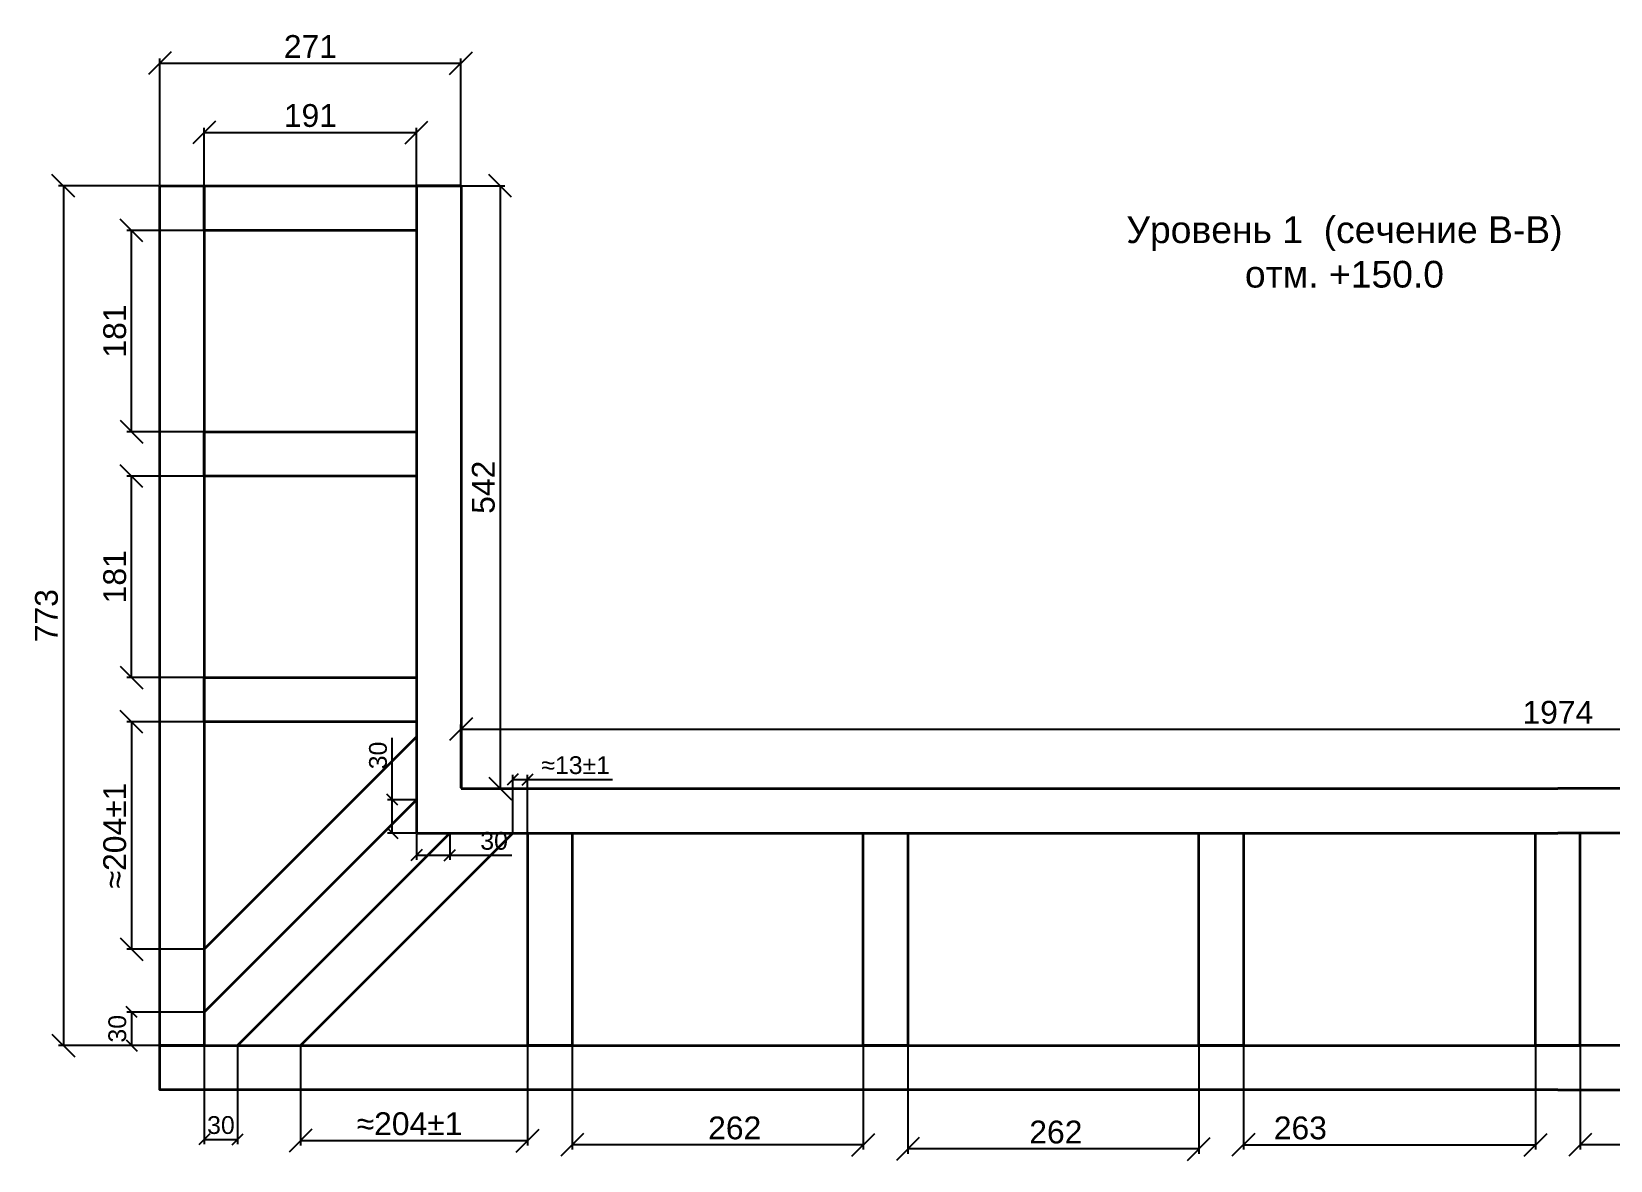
# Model space of a CAD drawing. Header units: millimetres. Extents: x 0 to 13456, y 0 to 9504.
# Drawn here: x 6700 to 8121, y 4977 to 5992 of the extents above; entities that cross this region are included whole.
import ezdxf

# ---------------------------------------------------------------- set-up
doc = ezdxf.new("R2010")
doc.units = ezdxf.units.MM
doc.layers.add('Профиль 40x40', color=220, linetype='Continuous', lineweight=35)
doc.layers.add('Размеры', color=150, linetype='Continuous', lineweight=0)
doc.styles.get("Standard").update_dxf_attribs({"font": 'arial.ttf'})
doc.dimstyles.new('Копия Аннотативный', dxfattribs={"dimscale": 0, "dimtxt": 20.5, "dimasz": 20.5, "dimexe": 4.25, "dimexo": 0.625, "dimgap": 4.625, "dimtad": 1, "dimtxsty": 'Standard', "dimblk": 'OBLIQUE', "dimcen": 20.5, "dimclrd": 256, "dimclrt": 256, "dimadec": 0, "dimazin": 0, "dimtfac": 1, "dimtmove": 0, "dimatfit": 3, "dimfxl": 1, "dimtfillclr": 4, "dimarcsym": 0})

# ---------------------------------------------------------------- blocks, each defined once
blk = doc.blocks.new('_Oblique')
at = {"color": 0, "linetype": 'ByBlock', "lineweight": -2}
blk.add_line((-0.5, -0.5), (0.5, 0.5), dxfattribs=at)
blk = doc.blocks.new('*D212')
at = {"layer": 'Defpoints', "color": 0, "transparency": 16777216}
for p in [(7086.2, 5963.6), (6815.2, 5853.2), (7086.2, 5853.2)]:
    blk.add_point(p, dxfattribs=at)
at = {"layer": 'Размеры', "color": 0, "lineweight": -2, "transparency": 16777216}
for p, q in [((6815.2, 5853.8), (6815.2, 5967.9)), ((7086.2, 5853.8), (7086.2, 5967.9))]:
    blk.add_line(p, q, dxfattribs=at)
at = {"layer": 'Размеры', "lineweight": -2, "transparency": 16777216}
blk.add_line((6815.2, 5963.6), (7086.2, 5963.6), dxfattribs=at)
at = {"layer": 'Размеры', "lineweight": -2, "transparency": 16777216, "xscale": 20.5, "yscale": 20.5, "zscale": 20.5, "rotation": 180}
blk.add_blockref('_Oblique', (6815.2, 5963.6), dxfattribs=at)
at = {"layer": 'Размеры', "lineweight": -2, "transparency": 16777216, "xscale": 20.5, "yscale": 20.5, "zscale": 20.5}
blk.add_blockref('_Oblique', (7086.2, 5963.6), dxfattribs=at)
at = {"layer": 'Размеры', "transparency": 16777216, "insert": (6950.7, 5978.6), "char_height": 20.5, "attachment_point": 5}
blk.add_mtext('271', dxfattribs=at)
blk = doc.blocks.new('*D213')
at = {"layer": 'Defpoints', "color": 0, "transparency": 16777216}
for p in [(6815.2, 5853.2), (6728.4, 5080.2), (8073.2, 5080.2)]:
    blk.add_point(p, dxfattribs=at)
at = {"layer": 'Размеры', "color": 0, "lineweight": -2, "transparency": 16777216}
for p, q in [((6814.6, 5853.2), (6724.1, 5853.2)), ((8072.6, 5080.2), (6724.1, 5080.2))]:
    blk.add_line(p, q, dxfattribs=at)
at = {"layer": 'Размеры', "lineweight": -2, "transparency": 16777216}
blk.add_line((6728.4, 5853.2), (6728.4, 5080.2), dxfattribs=at)
at = {"layer": 'Размеры', "lineweight": -2, "transparency": 16777216, "xscale": 20.5, "yscale": 20.5, "zscale": 20.5}
for p, rotation in [((6728.4, 5853.2), 90), ((6728.4, 5080.2), 270)]:
    blk.add_blockref('_Oblique', p, dxfattribs=dict(at, rotation=rotation))
at = {"layer": 'Размеры', "transparency": 16777216, "insert": (6713.3, 5466.7), "char_height": 20.5, "attachment_point": 5, "rotation": 90}
blk.add_mtext('773', dxfattribs=at)
blk = doc.blocks.new('*D214')
at = {"layer": 'Defpoints', "color": 0, "transparency": 16777216}
for p in [(7790.2, 5080.2), (8053.2, 5080.2), (8053.2, 4990.8)]:
    blk.add_point(p, dxfattribs=at)
at = {"layer": 'Размеры', "color": 0, "lineweight": -2, "transparency": 16777216}
for p, q in [((7790.2, 5079.6), (7790.2, 4986.6)), ((8053.2, 5079.6), (8053.2, 4986.6))]:
    blk.add_line(p, q, dxfattribs=at)
at = {"layer": 'Размеры', "lineweight": -2, "transparency": 16777216}
blk.add_line((7790.2, 4990.8), (8053.2, 4990.8), dxfattribs=at)
at = {"layer": 'Размеры', "lineweight": -2, "transparency": 16777216, "xscale": 20.5, "yscale": 20.5, "zscale": 20.5, "rotation": 180}
blk.add_blockref('_Oblique', (7790.2, 4990.8), dxfattribs=at)
at = {"layer": 'Размеры', "lineweight": -2, "transparency": 16777216, "xscale": 20.5, "yscale": 20.5, "zscale": 20.5}
blk.add_blockref('_Oblique', (8053.2, 4990.8), dxfattribs=at)
at = {"layer": 'Размеры', "transparency": 16777216, "insert": (7841.5, 5005.9), "char_height": 20.5, "attachment_point": 5}
blk.add_mtext('263', dxfattribs=at)
blk = doc.blocks.new('*D215')
at = {"layer": 'Defpoints', "color": 0, "transparency": 16777216}
for p in [(7488.2, 5080.2), (7750.2, 5080.2), (7488.2, 4987.1)]:
    blk.add_point(p, dxfattribs=at)
at = {"layer": 'Размеры', "color": 0, "lineweight": -2, "transparency": 16777216}
for p, q in [((7488.2, 5079.6), (7488.2, 4982.8)), ((7750.2, 5079.6), (7750.2, 4982.8))]:
    blk.add_line(p, q, dxfattribs=at)
at = {"layer": 'Размеры', "lineweight": -2, "transparency": 16777216}
blk.add_line((7750.2, 4987.1), (7488.2, 4987.1), dxfattribs=at)
at = {"layer": 'Размеры', "lineweight": -2, "transparency": 16777216, "xscale": 20.5, "yscale": 20.5, "zscale": 20.5, "rotation": 180}
blk.add_blockref('_Oblique', (7488.2, 4987.1), dxfattribs=at)
at = {"layer": 'Размеры', "lineweight": -2, "transparency": 16777216, "xscale": 20.5, "yscale": 20.5, "zscale": 20.5}
blk.add_blockref('_Oblique', (7750.2, 4987.1), dxfattribs=at)
at = {"layer": 'Размеры', "transparency": 16777216, "insert": (7621.5, 5002.2), "char_height": 20.5, "attachment_point": 5}
blk.add_mtext('262', dxfattribs=at)
blk = doc.blocks.new('*D216')
at = {"layer": 'Defpoints', "color": 0, "transparency": 16777216}
for p in [(7186.2, 5080.2), (7448.2, 5080.2), (7186.2, 4990.8)]:
    blk.add_point(p, dxfattribs=at)
at = {"layer": 'Размеры', "color": 0, "lineweight": -2, "transparency": 16777216}
for p, q in [((7186.2, 5079.6), (7186.2, 4986.6)), ((7448.2, 5079.6), (7448.2, 4986.6))]:
    blk.add_line(p, q, dxfattribs=at)
at = {"layer": 'Размеры', "lineweight": -2, "transparency": 16777216}
blk.add_line((7448.2, 4990.8), (7186.2, 4990.8), dxfattribs=at)
at = {"layer": 'Размеры', "lineweight": -2, "transparency": 16777216, "xscale": 20.5, "yscale": 20.5, "zscale": 20.5, "rotation": 180}
blk.add_blockref('_Oblique', (7186.2, 4990.8), dxfattribs=at)
at = {"layer": 'Размеры', "lineweight": -2, "transparency": 16777216, "xscale": 20.5, "yscale": 20.5, "zscale": 20.5}
blk.add_blockref('_Oblique', (7448.2, 4990.8), dxfattribs=at)
at = {"layer": 'Размеры', "transparency": 16777216, "insert": (7332.5, 5005.9), "char_height": 20.5, "attachment_point": 5}
blk.add_mtext('262', dxfattribs=at)
blk = doc.blocks.new('*D217')
at = {"layer": 'Defpoints', "color": 0, "transparency": 16777216}
for p in [(6789.8, 5592.2), (6855.8, 5592.2), (6855.8, 5411.2)]:
    blk.add_point(p, dxfattribs=at)
at = {"layer": 'Размеры', "color": 0, "lineweight": -2, "transparency": 16777216}
for p, q in [((6855.2, 5592.2), (6785.6, 5592.2)), ((6855.2, 5411.2), (6785.6, 5411.2))]:
    blk.add_line(p, q, dxfattribs=at)
at = {"layer": 'Размеры', "lineweight": -2, "transparency": 16777216}
blk.add_line((6789.8, 5411.2), (6789.8, 5592.2), dxfattribs=at)
at = {"layer": 'Размеры', "lineweight": -2, "transparency": 16777216, "xscale": 20.5, "yscale": 20.5, "zscale": 20.5}
for p, rotation in [((6789.8, 5592.2), 90), ((6789.8, 5411.2), 270)]:
    blk.add_blockref('_Oblique', p, dxfattribs=dict(at, rotation=rotation))
at = {"layer": 'Размеры', "transparency": 16777216, "insert": (6774.7, 5501.7), "char_height": 20.5, "attachment_point": 5, "rotation": 90}
blk.add_mtext('181', dxfattribs=at)
blk = doc.blocks.new('*D190')
at = {"layer": 'Defpoints', "color": 0, "transparency": 16777216}
for p in [(6789.8, 5813.2), (6855.8, 5813.2), (6855.8, 5632.2)]:
    blk.add_point(p, dxfattribs=at)
at = {"layer": 'Размеры', "color": 0, "lineweight": -2, "transparency": 16777216}
for p, q in [((6855.2, 5813.2), (6785.6, 5813.2)), ((6855.2, 5632.2), (6785.6, 5632.2))]:
    blk.add_line(p, q, dxfattribs=at)
at = {"layer": 'Размеры', "lineweight": -2, "transparency": 16777216}
blk.add_line((6789.8, 5632.2), (6789.8, 5813.2), dxfattribs=at)
at = {"layer": 'Размеры', "lineweight": -2, "transparency": 16777216, "xscale": 20.5, "yscale": 20.5, "zscale": 20.5}
for p, rotation in [((6789.8, 5813.2), 90), ((6789.8, 5632.2), 270)]:
    blk.add_blockref('_Oblique', p, dxfattribs=dict(at, rotation=rotation))
at = {"layer": 'Размеры', "transparency": 16777216, "insert": (6774.7, 5722.7), "char_height": 20.5, "attachment_point": 5, "rotation": 90}
blk.add_mtext('181', dxfattribs=at)
blk = doc.blocks.new('*D191')
at = {"layer": 'Defpoints', "color": 0, "transparency": 16777216}
for p in [(7046.2, 5901.3), (6855.2, 5853.2), (7046.2, 5853.2)]:
    blk.add_point(p, dxfattribs=at)
at = {"layer": 'Размеры', "color": 0, "lineweight": -2, "transparency": 16777216}
for p, q in [((6855.2, 5853.8), (6855.2, 5905.6)), ((7046.2, 5853.8), (7046.2, 5905.6))]:
    blk.add_line(p, q, dxfattribs=at)
at = {"layer": 'Размеры', "lineweight": -2, "transparency": 16777216}
blk.add_line((6855.2, 5901.3), (7046.2, 5901.3), dxfattribs=at)
at = {"layer": 'Размеры', "lineweight": -2, "transparency": 16777216, "xscale": 20.5, "yscale": 20.5, "zscale": 20.5, "rotation": 180}
blk.add_blockref('_Oblique', (6855.2, 5901.3), dxfattribs=at)
at = {"layer": 'Размеры', "lineweight": -2, "transparency": 16777216, "xscale": 20.5, "yscale": 20.5, "zscale": 20.5}
blk.add_blockref('_Oblique', (7046.2, 5901.3), dxfattribs=at)
at = {"layer": 'Размеры', "transparency": 16777216, "insert": (6950.7, 5916.4), "char_height": 20.5, "attachment_point": 5}
blk.add_mtext('191', dxfattribs=at)
blk = doc.blocks.new('*D192')
at = {"layer": 'Defpoints', "color": 0, "transparency": 16777216}
for p in [(6855.2, 5371.2), (6789.8, 5166.8), (6855.2, 5166.8)]:
    blk.add_point(p, dxfattribs=at)
at = {"layer": 'Размеры', "color": 0, "lineweight": -2, "transparency": 16777216}
for p, q in [((6854.6, 5371.2), (6785.6, 5371.2)), ((6854.6, 5166.8), (6785.6, 5166.8))]:
    blk.add_line(p, q, dxfattribs=at)
at = {"layer": 'Размеры', "lineweight": -2, "transparency": 16777216}
blk.add_line((6789.8, 5371.2), (6789.8, 5166.8), dxfattribs=at)
at = {"layer": 'Размеры', "lineweight": -2, "transparency": 16777216, "xscale": 20.5, "yscale": 20.5, "zscale": 20.5}
for p, rotation in [((6789.8, 5371.2), 90), ((6789.8, 5166.8), 270)]:
    blk.add_blockref('_Oblique', p, dxfattribs=dict(at, rotation=rotation))
at = {"layer": 'Размеры', "transparency": 16777216, "insert": (6774.7, 5269), "char_height": 20.5, "attachment_point": 5, "rotation": 90}
blk.add_mtext('≈204%%P1', dxfattribs=at)
blk = doc.blocks.new('*D193')
at = {"layer": 'Defpoints', "color": 0, "transparency": 16777216}
for p in [(7146.2, 5319.4), (7132.8, 5271.2), (7146.2, 5271.2)]:
    blk.add_point(p, dxfattribs=at)
at = {"layer": 'Размеры', "color": 0, "lineweight": -2, "transparency": 16777216}
for p, q in [((7132.8, 5271.8), (7132.8, 5323.6)), ((7146.2, 5271.8), (7146.2, 5323.6))]:
    blk.add_line(p, q, dxfattribs=at)
at = {"layer": 'Размеры', "lineweight": -2, "transparency": 16777216}
for p, q in [((7132.8, 5319.4), (7146.2, 5319.4)), ((7146.2, 5319.4), (7222.6, 5319.4))]:
    blk.add_line(p, q, dxfattribs=at)
at = {"layer": 'Размеры', "lineweight": -2, "transparency": 16777216, "xscale": 10, "yscale": 10, "zscale": 10, "rotation": 180}
blk.add_blockref('_Oblique', (7132.8, 5319.4), dxfattribs=at)
at = {"layer": 'Размеры', "lineweight": -2, "transparency": 16777216, "xscale": 10, "yscale": 10, "zscale": 10}
blk.add_blockref('_Oblique', (7146.2, 5319.4), dxfattribs=at)
at = {"layer": 'Размеры', "transparency": 16777216, "insert": (7189.4, 5332.2), "char_height": 16, "attachment_point": 5}
blk.add_mtext('≈13%%P1', dxfattribs=at)
blk = doc.blocks.new('*D194')
at = {"layer": 'Defpoints', "color": 0, "transparency": 16777216}
for p in [(6941.8, 5080.2), (7146.2, 5080.2), (7146.2, 4994.6)]:
    blk.add_point(p, dxfattribs=at)
at = {"layer": 'Размеры', "color": 0, "lineweight": -2, "transparency": 16777216}
for p, q in [((6941.8, 5079.6), (6941.8, 4990.3)), ((7146.2, 5079.6), (7146.2, 4990.3))]:
    blk.add_line(p, q, dxfattribs=at)
at = {"layer": 'Размеры', "lineweight": -2, "transparency": 16777216}
blk.add_line((6941.8, 4994.6), (7146.2, 4994.6), dxfattribs=at)
at = {"layer": 'Размеры', "lineweight": -2, "transparency": 16777216, "xscale": 20.5, "yscale": 20.5, "zscale": 20.5, "rotation": 180}
blk.add_blockref('_Oblique', (6941.8, 4994.6), dxfattribs=at)
at = {"layer": 'Размеры', "lineweight": -2, "transparency": 16777216, "xscale": 20.5, "yscale": 20.5, "zscale": 20.5}
blk.add_blockref('_Oblique', (7146.2, 4994.6), dxfattribs=at)
at = {"layer": 'Размеры', "transparency": 16777216, "insert": (7039.9, 5009.7), "char_height": 20.5, "attachment_point": 5}
blk.add_mtext('≈204%%P1', dxfattribs=at)
blk = doc.blocks.new('*D195')
at = {"layer": 'Defpoints', "color": 0, "transparency": 16777216}
for p in [(7046.2, 5271.2), (7076.2, 5271.2), (7076.2, 5251.3)]:
    blk.add_point(p, dxfattribs=at)
at = {"layer": 'Размеры', "color": 0, "lineweight": -2, "transparency": 16777216}
for p, q in [((7046.2, 5270.6), (7046.2, 5247.1)), ((7076.2, 5270.6), (7076.2, 5247.1))]:
    blk.add_line(p, q, dxfattribs=at)
at = {"layer": 'Размеры', "lineweight": -2, "transparency": 16777216}
for p, q in [((7046.2, 5251.3), (7076.2, 5251.3)), ((7076.2, 5251.3), (7132, 5251.3))]:
    blk.add_line(p, q, dxfattribs=at)
at = {"layer": 'Размеры', "lineweight": -2, "transparency": 16777216, "xscale": 10, "yscale": 10, "zscale": 10, "rotation": 180}
blk.add_blockref('_Oblique', (7046.2, 5251.3), dxfattribs=at)
at = {"layer": 'Размеры', "lineweight": -2, "transparency": 16777216, "xscale": 10, "yscale": 10, "zscale": 10}
blk.add_blockref('_Oblique', (7076.2, 5251.3), dxfattribs=at)
at = {"layer": 'Размеры', "transparency": 16777216, "insert": (7116, 5264.1), "char_height": 16, "attachment_point": 5}
blk.add_mtext('30', dxfattribs=at)
blk = doc.blocks.new('*D196')
at = {"layer": 'Defpoints', "color": 0, "transparency": 16777216}
for p in [(7046.2, 5301.2), (7024.4, 5271.2), (7046.2, 5271.2)]:
    blk.add_point(p, dxfattribs=at)
at = {"layer": 'Размеры', "lineweight": -2, "transparency": 16777216}
for p, q in [((7024.4, 5301.2), (7024.4, 5357)), ((7024.4, 5271.2), (7024.4, 5301.2))]:
    blk.add_line(p, q, dxfattribs=at)
at = {"layer": 'Размеры', "color": 0, "lineweight": -2, "transparency": 16777216}
for p, q in [((7045.6, 5301.2), (7020.1, 5301.2)), ((7045.6, 5271.2), (7020.1, 5271.2))]:
    blk.add_line(p, q, dxfattribs=at)
at = {"layer": 'Размеры', "lineweight": -2, "transparency": 16777216, "xscale": 10, "yscale": 10, "zscale": 10}
for p, rotation in [((7024.4, 5301.2), 90), ((7024.4, 5271.2), 270)]:
    blk.add_blockref('_Oblique', p, dxfattribs=dict(at, rotation=rotation))
at = {"layer": 'Размеры', "transparency": 16777216, "insert": (7011.6, 5341), "char_height": 16, "attachment_point": 5, "rotation": 90}
blk.add_mtext('30', dxfattribs=at)
blk = doc.blocks.new('*D197')
at = {"layer": 'Defpoints', "color": 0, "transparency": 16777216}
for p in [(7086.2, 5853.2), (7086.2, 5311.2), (7121.5, 5311.2)]:
    blk.add_point(p, dxfattribs=at)
at = {"layer": 'Размеры', "color": 0, "lineweight": -2, "transparency": 16777216}
for p, q in [((7086.8, 5853.2), (7125.7, 5853.2)), ((7086.8, 5311.2), (7125.7, 5311.2))]:
    blk.add_line(p, q, dxfattribs=at)
at = {"layer": 'Размеры', "lineweight": -2, "transparency": 16777216}
blk.add_line((7121.5, 5853.2), (7121.5, 5311.2), dxfattribs=at)
at = {"layer": 'Размеры', "lineweight": -2, "transparency": 16777216, "xscale": 20.5, "yscale": 20.5, "zscale": 20.5}
for p, rotation in [((7121.5, 5853.2), 90), ((7121.5, 5311.2), 270)]:
    blk.add_blockref('_Oblique', p, dxfattribs=dict(at, rotation=rotation))
at = {"layer": 'Размеры', "transparency": 16777216, "insert": (7106.4, 5582.2), "char_height": 20.5, "attachment_point": 5, "rotation": 90}
blk.add_mtext('542', dxfattribs=at)
blk = doc.blocks.new('*D198')
at = {"layer": 'Defpoints', "color": 0, "transparency": 16777216}
for p in [(6855.2, 5110.2), (6789.8, 5080.2), (6855.2, 5080.2)]:
    blk.add_point(p, dxfattribs=at)
at = {"layer": 'Размеры', "color": 0, "lineweight": -2, "transparency": 16777216}
for p, q in [((6854.6, 5110.2), (6785.5, 5110.2)), ((6854.6, 5080.2), (6785.5, 5080.2))]:
    blk.add_line(p, q, dxfattribs=at)
at = {"layer": 'Размеры', "lineweight": -2, "transparency": 16777216}
blk.add_line((6789.8, 5110.2), (6789.8, 5080.2), dxfattribs=at)
at = {"layer": 'Размеры', "lineweight": -2, "transparency": 16777216, "xscale": 10, "yscale": 10, "zscale": 10}
for p, rotation in [((6789.8, 5110.2), 90), ((6789.8, 5080.2), 270)]:
    blk.add_blockref('_Oblique', p, dxfattribs=dict(at, rotation=rotation))
at = {"layer": 'Размеры', "transparency": 16777216, "insert": (6777, 5095.2), "char_height": 16, "attachment_point": 5, "rotation": 90}
blk.add_mtext('30', dxfattribs=at)
blk = doc.blocks.new('*D199')
at = {"layer": 'Defpoints', "color": 0, "transparency": 16777216}
for p in [(6855.2, 5080.2), (6885.2, 5080.2), (6885.2, 4995.7)]:
    blk.add_point(p, dxfattribs=at)
at = {"layer": 'Размеры', "color": 0, "lineweight": -2, "transparency": 16777216}
for p, q in [((6855.2, 5079.6), (6855.2, 4991.4)), ((6885.2, 5079.6), (6885.2, 4991.4))]:
    blk.add_line(p, q, dxfattribs=at)
at = {"layer": 'Размеры', "lineweight": -2, "transparency": 16777216}
blk.add_line((6855.2, 4995.7), (6885.2, 4995.7), dxfattribs=at)
at = {"layer": 'Размеры', "lineweight": -2, "transparency": 16777216, "xscale": 10, "yscale": 10, "zscale": 10, "rotation": 180}
blk.add_blockref('_Oblique', (6855.2, 4995.7), dxfattribs=at)
at = {"layer": 'Размеры', "lineweight": -2, "transparency": 16777216, "xscale": 10, "yscale": 10, "zscale": 10}
blk.add_blockref('_Oblique', (6885.2, 4995.7), dxfattribs=at)
at = {"layer": 'Размеры', "transparency": 16777216, "insert": (6870.2, 5008.5), "char_height": 16, "attachment_point": 5}
blk.add_mtext('30', dxfattribs=at)
blk = doc.blocks.new('*D242')
at = {"layer": 'Defpoints', "color": 0, "transparency": 16777216}
for p in [(9331.2, 5853.2), (8073.2, 5080.2), (9418.1, 5080.2)]:
    blk.add_point(p, dxfattribs=at)
at = {"layer": 'Размеры', "color": 0, "lineweight": -2, "transparency": 16777216}
for p, q in [((9331.8, 5853.2), (9422.3, 5853.2)), ((8073.8, 5080.2), (9422.3, 5080.2))]:
    blk.add_line(p, q, dxfattribs=at)
at = {"layer": 'Размеры', "lineweight": -2, "transparency": 16777216}
blk.add_line((9418.1, 5853.2), (9418.1, 5080.2), dxfattribs=at)
at = {"layer": 'Размеры', "lineweight": -2, "transparency": 16777216, "xscale": 20.5, "yscale": 20.5, "zscale": 20.5}
for p, rotation in [((9418.1, 5853.2), 90), ((9418.1, 5080.2), 270)]:
    blk.add_blockref('_Oblique', p, dxfattribs=dict(at, rotation=rotation))
at = {"layer": 'Размеры', "transparency": 16777216, "insert": (9403, 5466.7), "char_height": 20.5, "attachment_point": 5, "rotation": 90}
blk.add_mtext('773', dxfattribs=at)
blk = doc.blocks.new('*D243')
at = {"layer": 'Defpoints', "color": 0, "transparency": 16777216}
for p in [(8093.2, 5080.2), (8356.2, 5080.2), (8093.2, 4990.8)]:
    blk.add_point(p, dxfattribs=at)
at = {"layer": 'Размеры', "color": 0, "lineweight": -2, "transparency": 16777216}
for p, q in [((8093.2, 5079.6), (8093.2, 4986.6)), ((8356.2, 5079.6), (8356.2, 4986.6))]:
    blk.add_line(p, q, dxfattribs=at)
at = {"layer": 'Размеры', "lineweight": -2, "transparency": 16777216}
blk.add_line((8356.2, 4990.8), (8093.2, 4990.8), dxfattribs=at)
at = {"layer": 'Размеры', "lineweight": -2, "transparency": 16777216, "xscale": 20.5, "yscale": 20.5, "zscale": 20.5, "rotation": 180}
blk.add_blockref('_Oblique', (8093.2, 4990.8), dxfattribs=at)
at = {"layer": 'Размеры', "lineweight": -2, "transparency": 16777216, "xscale": 20.5, "yscale": 20.5, "zscale": 20.5}
blk.add_blockref('_Oblique', (8356.2, 4990.8), dxfattribs=at)
at = {"layer": 'Размеры', "transparency": 16777216, "insert": (8305, 5005.9), "char_height": 20.5, "attachment_point": 5}
blk.add_mtext('263', dxfattribs=at)
blk = doc.blocks.new('*D263')
at = {"layer": 'Defpoints', "color": 0, "transparency": 16777216}
for p in [(9060.2, 5364.6), (7086.2, 5311.2), (9060.2, 5311.2)]:
    blk.add_point(p, dxfattribs=at)
at = {"layer": 'Размеры', "color": 0, "lineweight": -2, "transparency": 16777216}
for p, q in [((7086.2, 5311.8), (7086.2, 5368.8)), ((9060.2, 5311.8), (9060.2, 5368.8))]:
    blk.add_line(p, q, dxfattribs=at)
at = {"layer": 'Размеры', "lineweight": -2, "transparency": 16777216}
blk.add_line((7086.2, 5364.6), (9060.2, 5364.6), dxfattribs=at)
at = {"layer": 'Размеры', "lineweight": -2, "transparency": 16777216, "xscale": 20.5, "yscale": 20.5, "zscale": 20.5, "rotation": 180}
blk.add_blockref('_Oblique', (7086.2, 5364.6), dxfattribs=at)
at = {"layer": 'Размеры', "lineweight": -2, "transparency": 16777216, "xscale": 20.5, "yscale": 20.5, "zscale": 20.5}
blk.add_blockref('_Oblique', (9060.2, 5364.6), dxfattribs=at)
at = {"layer": 'Размеры', "transparency": 16777216, "insert": (8073.2, 5379.7), "char_height": 20.5, "attachment_point": 5}
blk.add_mtext('1974', dxfattribs=at)

msp = doc.modelspace()

# ---------------------------------------------------------------- linework, layer by layer
at = {"layer": 'Профиль 40x40'}
for p, q in [((7086.218, 5853.198), (7046.218, 5853.198)), ((7046.218, 5853.198), (7046.218, 5271.198)), ((6855.218, 5166.766), (7046.218, 5357.766)), ((6855.218, 5110.198), (7046.218, 5301.198)), ((6885.218, 5080.198), (7076.218, 5271.198)), ((6941.787, 5080.198), (7132.787, 5271.198)), ((7046.218, 5271.198), (8073.218, 5271.198)), ((9100.218, 5271.198), (8073.218, 5271.198))]:
    msp.add_line(p, q, dxfattribs=at)
for points in [[(6815.218, 5853.198), (6855.218, 5853.198), (6855.218, 5080.198), (6815.218, 5080.198)], [(6855.218, 5632.198), (7046.218, 5632.198), (7046.218, 5592.198), (6855.218, 5592.198)], [(6855.218, 5411.198), (7046.218, 5411.198), (7046.218, 5371.198), (6855.218, 5371.198)], [(7146.218, 5271.198), (7186.218, 5271.198), (7186.218, 5080.198), (7146.218, 5080.198)], [(7448.218, 5271.198), (7488.218, 5271.198), (7488.218, 5080.198), (7448.218, 5080.198)], [(7750.218, 5271.198), (7790.218, 5271.198), (7790.218, 5080.198), (7750.218, 5080.198)]]:
    msp.add_lwpolyline(points, close=True, dxfattribs=at)
for points in [[(7046.218, 5813.198), (6855.218, 5813.198), (6855.218, 5853.198), (7086.218, 5853.198), (7086.218, 5311.198)], [(7086.218, 5311.198), (8073.218, 5311.198)], [(9060.218, 5311.198), (8073.218, 5311.198)], [(8073.218, 5080.198), (8053.218, 5080.198), (8053.218, 5271.198)], [(8073.218, 5080.198), (8093.218, 5080.198), (8093.218, 5271.198)], [(8073.218, 5040.198), (6815.218, 5040.198), (6815.218, 5080.198), (8073.218, 5080.198)], [(8073.218, 5040.198), (9331.218, 5040.198), (9331.218, 5080.198), (8073.218, 5080.198)]]:
    msp.add_lwpolyline(points, dxfattribs=at)

# ---------------------------------------------------------------- texts
at = {"layer": 'Размеры', "color": 7, "ltscale": 1.5, "insert": (8077.438, 5825.813), "char_height": 24, "attachment_point": 3}
msp.add_mtext('\\A1;\\pxqc;Уровень 1  (сечение В-В)\\Pотм. +150.0', dxfattribs=at)

# ---------------------------------------------------------------- dimensions: what is measured, and where the dimension line sits
at = {"layer": 'Размеры'}
for base, p1, p2, picture, middle in [((7086.218, 5963.634), (6815.218, 5853.198), (7086.218, 5853.198), '*D212', (6950.718, 5963.634)), ((7186.218, 4990.817), (7448.218, 5080.198), (7186.218, 5080.198), '*D216', (7332.528, 4990.817)), ((7488.218, 4987.067), (7750.218, 5080.198), (7488.218, 5080.198), '*D215', (7621.469, 4987.067)), ((8053.218, 4990.817), (7790.218, 5080.198), (8053.218, 5080.198), '*D214', (7841.469, 4990.817))]:
    dim = msp.add_linear_dim(base=base, p1=p1, p2=p2, dimstyle='Копия Аннотативный', dxfattribs=at)
    dim.commit()
    dim.dimension.update_dxf_attribs({"geometry": picture, "text_midpoint": middle, "dimtype": 160})
for base, p1, p2, picture, middle in [((7046.218, 5901.325), (6855.218, 5853.198), (7046.218, 5853.198), '*D191', (6950.718, 5916.417)), ((9060.218, 5364.576), (7086.218, 5311.198), (9060.218, 5311.198), '*D263', (8073.218, 5379.668))]:
    dim = msp.add_linear_dim(base=base, p1=p1, p2=p2, dimstyle='Копия Аннотативный', dxfattribs=at)
    dim.commit()
    dim.dimension.update_dxf_attribs({"geometry": picture, "text_midpoint": middle})
for base, p1, p2, angle, picture, middle in [((6728.359, 5080.198), (6815.218, 5853.198), (8073.218, 5080.198), 90, '*D213', (6728.359, 5466.698)), ((9418.078, 5080.198), (9331.218, 5853.198), (8073.218, 5080.198), 90, '*D242', (9418.078, 5466.698)), ((6789.832, 5813.198), (6855.843, 5632.198), (6855.843, 5813.198), 90, '*D190', (6789.832, 5722.698)), ((6789.832, 5592.198), (6855.843, 5411.198), (6855.843, 5592.198), 90, '*D217', (6789.832, 5501.698)), ((8093.218, 4990.817), (8356.218, 5080.198), (8093.218, 5080.198), 180, '*D243', (8304.968, 4990.817))]:
    dim = msp.add_linear_dim(base=base, p1=p1, p2=p2, angle=angle, dimstyle='Копия Аннотативный', dxfattribs=at)
    dim.commit()
    dim.dimension.update_dxf_attribs({"geometry": picture, "text_midpoint": middle, "dimtype": 160})
dim = msp.add_linear_dim(base=(7121.469, 5311.198), p1=(7086.218, 5853.198), p2=(7086.218, 5311.198), angle=90, dimstyle='Копия Аннотативный', dxfattribs=at)
dim.commit()
dim.dimension.update_dxf_attribs({"geometry": '*D197', "text_midpoint": (7106.378, 5582.198)})
dim = msp.add_linear_dim(base=(6789.832, 5166.766), p1=(6855.218, 5371.198), p2=(6855.218, 5166.766), angle=90, text='≈204%%P1', dimstyle='Копия Аннотативный', dxfattribs=at)
dim.commit()
dim.dimension.update_dxf_attribs({"geometry": '*D192', "text_midpoint": (6774.741, 5268.982)})
for base, p1, p2, picture, middle in [((7024.36, 5271.198), (7046.218, 5301.198), (7046.218, 5271.198), '*D196', (7024.36, 5340.964)), ((6789.762, 5080.198), (6855.218, 5110.198), (6855.218, 5080.198), '*D198', (6789.762, 5095.198))]:
    dim = msp.add_linear_dim(base=base, p1=p1, p2=p2, angle=90, dimstyle='Копия Аннотативный', override={"dimtxt": 16, "dimasz": 10}, dxfattribs=at)
    dim.commit()
    dim.dimension.update_dxf_attribs({"geometry": picture, "text_midpoint": middle, "dimtype": 160})
dim = msp.add_linear_dim(base=(7146.218, 5319.353), p1=(7132.787, 5271.198), p2=(7146.218, 5271.198), text='≈13%%P1', dimstyle='Копия Аннотативный', override={"dimtxt": 16, "dimasz": 10}, dxfattribs=at)
dim.commit()
dim.dimension.update_dxf_attribs({"geometry": '*D193', "text_midpoint": (7189.427, 5332.153)})
for base, p1, p2, picture, middle in [((7076.218, 5251.33), (7046.218, 5271.198), (7076.218, 5271.198), '*D195', (7115.984, 5251.33)), ((6885.218, 4995.69), (6855.218, 5080.198), (6885.218, 5080.198), '*D199', (6870.218, 4995.69))]:
    dim = msp.add_linear_dim(base=base, p1=p1, p2=p2, dimstyle='Копия Аннотативный', override={"dimtxt": 16, "dimasz": 10}, dxfattribs=at)
    dim.commit()
    dim.dimension.update_dxf_attribs({"geometry": picture, "text_midpoint": middle, "dimtype": 160})
dim = msp.add_linear_dim(base=(7146.218, 4994.567), p1=(6941.787, 5080.198), p2=(7146.218, 5080.198), text='≈204%%P1', dimstyle='Копия Аннотативный', dxfattribs=at)
dim.commit()
dim.dimension.update_dxf_attribs({"geometry": '*D194', "text_midpoint": (7039.875, 4994.567), "dimtype": 160})

doc.saveas('drawing.dxf')
